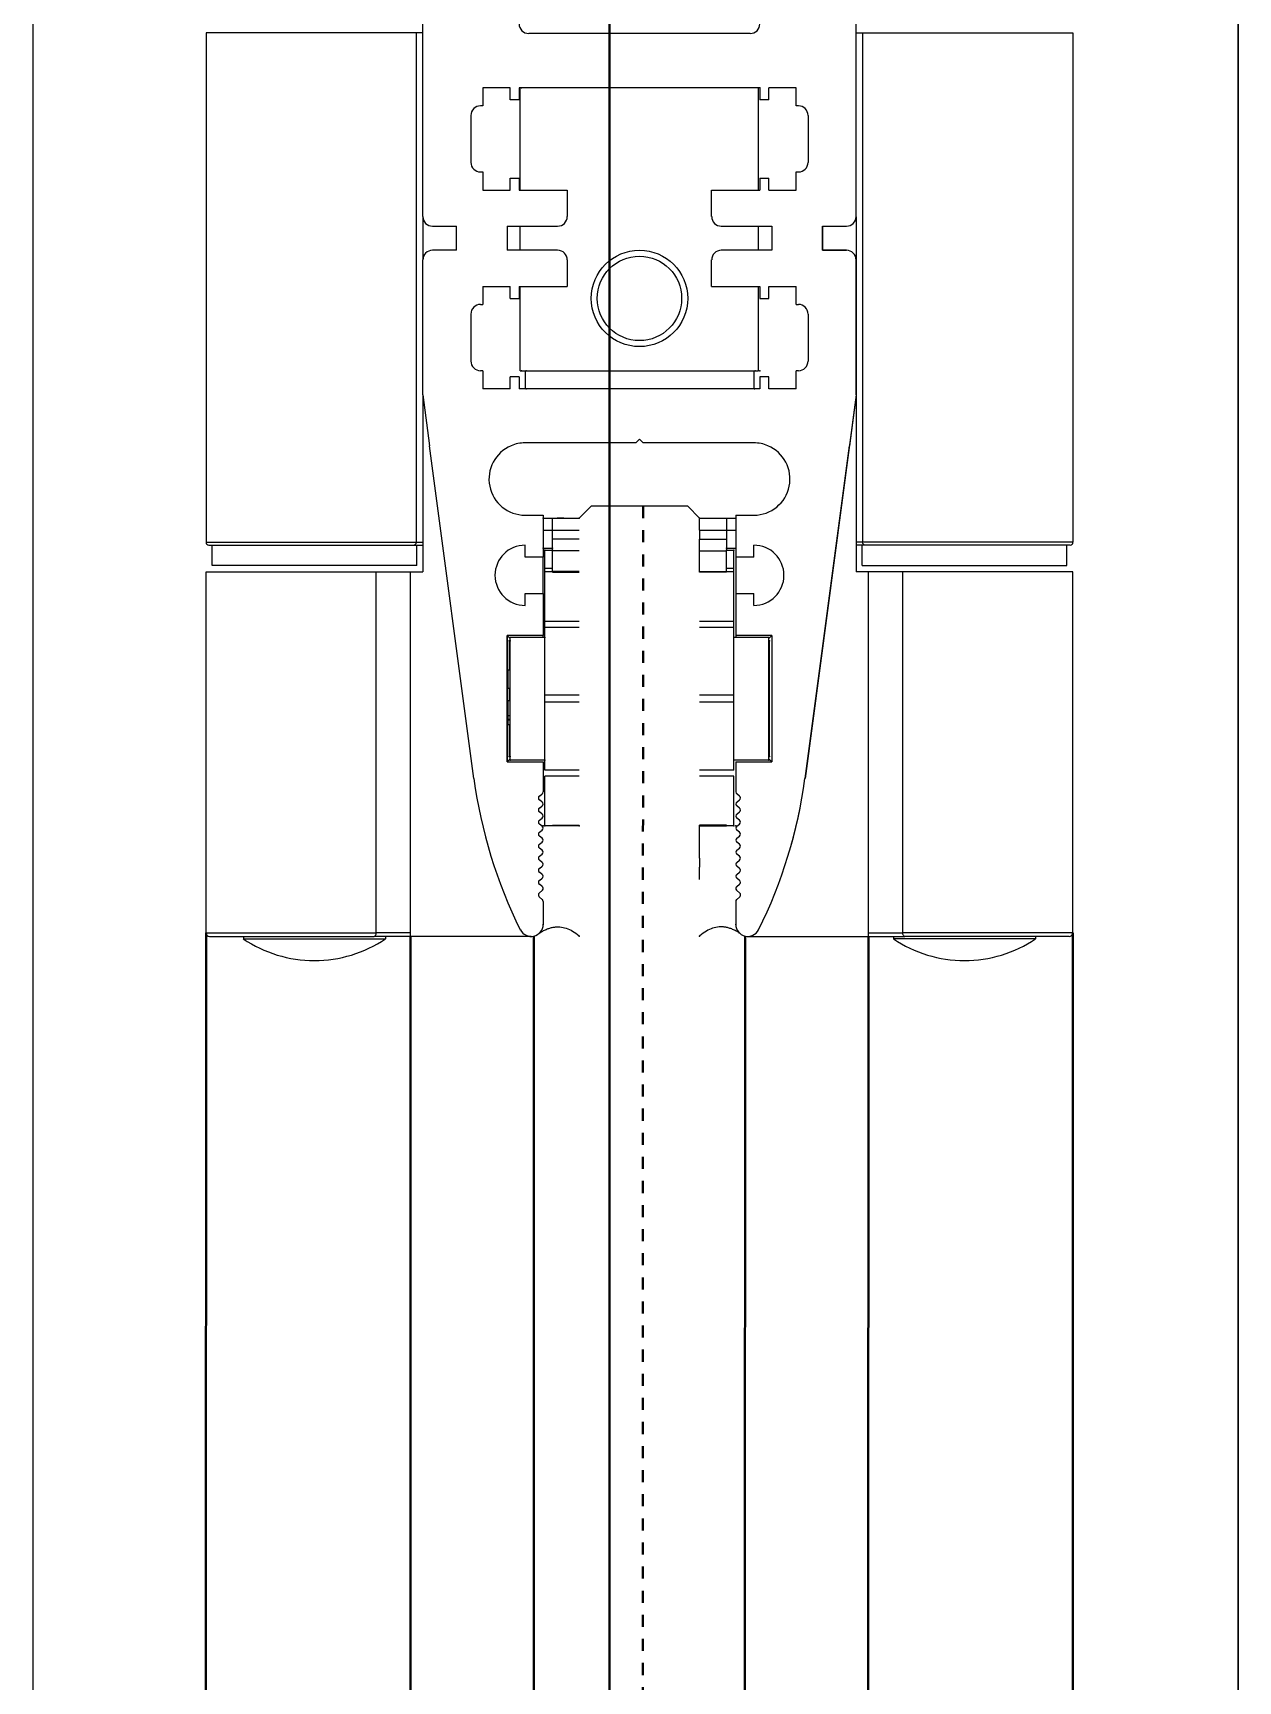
# Model space of a CAD drawing. Header units: millimetres. Extents: x 54215 to 67697, y 23496 to 56611.
# Drawn here: x 59074.1 to 59084.1, y 28706.33 to 28720.01 of the extents above; entities that cross this region are included whole.
import ezdxf

# ---------------------------------------------------------------- set-up
doc = ezdxf.new("R2010")
doc.units = ezdxf.units.MM
doc.linetypes.add('CENTER', pattern=[2, 1.25, -0.25, 0.25, -0.25])
doc.layers.add('- 0.25', color=43, linetype='Continuous', lineweight=25)
doc.layers.add('taş', color=253, linetype='Continuous', lineweight=40)
doc.layers.add('LEGNO', color=3, linetype='Continuous')

msp = doc.modelspace()

# ---------------------------------------------------------------- linework, layer by layer
at = {"layer": '- 0.25'}
for p, q in [((59074.104, 28733.215), (59074.104, 28616.379)), ((59084.104, 28733.215), (59084.104, 28616.379)), ((59084.104, 28733.215), (59084.104, 28616.379)), ((59074.104, 28730.215), (59074.104, 28616.379))]:
    msp.add_line(p, q, dxfattribs=at)
msp.add_line((59084.104, 28616.379), (59084.104, 28794.715))
at = {"layer": 'LEGNO'}
for p, q in [((59077.339, 28718.485), (59077.339, 28722.921)), ((59080.935, 28718.485), (59080.935, 28722.921)), ((59077.285, 28720.009), (59075.54, 28720.009)), ((59075.54, 28720.009), (59075.54, 28715.783)), ((59077.285, 28720.009), (59077.285, 28715.783)), ((59077.339, 28720.009), (59077.285, 28720.009)), ((59080.056, 28720.004), (59078.218, 28720.004)), ((59080.935, 28720.009), (59080.989, 28720.009)), ((59080.989, 28720.009), (59082.734, 28720.009)), ((59080.989, 28720.009), (59080.989, 28715.783)), ((59082.734, 28720.009), (59082.734, 28715.783)), ((59077.838, 28719.554), (59077.838, 28719.404)), ((59078.063, 28719.554), (59077.838, 28719.554)), ((59078.063, 28719.454), (59078.063, 28719.554)), ((59078.138, 28719.554), (59078.138, 28719.454)), ((59080.136, 28719.554), (59078.138, 28719.554)), ((59078.148, 28718.705), (59078.148, 28719.554)), ((59080.126, 28718.705), (59080.126, 28719.554)), ((59080.136, 28719.554), (59080.136, 28719.454)), ((59080.211, 28719.454), (59080.211, 28719.554)), ((59080.436, 28719.554), (59080.211, 28719.554)), ((59080.436, 28719.404), (59080.436, 28719.554)), ((59077.838, 28719.404), (59077.818, 28719.404)), ((59078.138, 28719.454), (59078.063, 28719.454)), ((59080.211, 28719.454), (59080.136, 28719.454)), ((59080.456, 28719.404), (59080.436, 28719.404)), ((59077.738, 28719.324), (59077.738, 28718.935)), ((59080.536, 28719.324), (59080.536, 28718.935)), ((59077.818, 28718.855), (59077.838, 28718.855)), ((59077.838, 28718.855), (59077.838, 28718.705)), ((59080.436, 28718.855), (59080.456, 28718.855)), ((59080.436, 28718.705), (59080.436, 28718.855)), ((59077.838, 28718.705), (59078.063, 28718.705)), ((59078.063, 28718.805), (59078.138, 28718.805)), ((59078.063, 28718.705), (59078.063, 28718.805)), ((59078.138, 28718.805), (59078.138, 28718.705)), ((59078.138, 28718.705), (59078.537, 28718.705)), ((59078.537, 28718.705), (59078.537, 28718.485)), ((59079.736, 28718.705), (59080.136, 28718.705)), ((59079.736, 28718.485), (59079.736, 28718.705)), ((59080.136, 28718.805), (59080.211, 28718.805)), ((59080.136, 28718.805), (59080.136, 28718.705)), ((59080.211, 28718.705), (59080.211, 28718.805)), ((59080.211, 28718.705), (59080.436, 28718.705)), ((59077.339, 28718.483), (59077.339, 28718.128)), ((59080.935, 28718.483), (59080.935, 28718.128)), ((59077.419, 28718.405), (59077.618, 28718.405)), ((59077.618, 28718.205), (59077.618, 28718.405)), ((59078.038, 28718.405), (59078.038, 28718.305)), ((59078.038, 28718.405), (59078.458, 28718.405)), ((59078.038, 28718.305), (59078.038, 28718.205)), ((59078.148, 28718.205), (59078.148, 28718.405)), ((59079.816, 28718.405), (59080.236, 28718.405)), ((59080.126, 28718.205), (59080.126, 28718.405)), ((59080.236, 28718.405), (59080.236, 28718.305)), ((59080.236, 28718.305), (59080.236, 28718.205)), ((59080.655, 28718.205), (59080.655, 28718.405)), ((59080.655, 28718.405), (59080.855, 28718.405)), ((59080.655, 28718.405), (59080.655, 28718.205)), ((59077.618, 28718.205), (59077.419, 28718.205)), ((59078.458, 28718.205), (59078.038, 28718.205)), ((59080.236, 28718.205), (59079.816, 28718.205)), ((59080.855, 28718.205), (59080.655, 28718.205)), ((59080.655, 28718.205), (59080.855, 28718.205)), ((59077.339, 28717.006), (59077.339, 28718.125)), ((59078.537, 28718.125), (59078.537, 28717.906)), ((59079.736, 28717.906), (59079.736, 28718.125)), ((59080.935, 28717.006), (59080.935, 28718.125)), ((59080.935, 28718.125), (59080.935, 28717.006)), ((59077.838, 28717.906), (59077.838, 28717.756)), ((59077.838, 28717.906), (59078.063, 28717.906)), ((59078.063, 28717.806), (59078.063, 28717.906)), ((59078.138, 28717.906), (59078.138, 28717.806)), ((59078.138, 28717.906), (59078.537, 28717.906)), ((59078.148, 28717.206), (59078.148, 28717.906)), ((59079.736, 28717.906), (59080.136, 28717.906)), ((59080.126, 28717.206), (59080.126, 28717.906)), ((59080.136, 28717.906), (59080.136, 28717.806)), ((59080.211, 28717.806), (59080.211, 28717.906)), ((59080.211, 28717.906), (59080.436, 28717.906)), ((59080.436, 28717.756), (59080.436, 28717.906)), ((59077.818, 28717.756), (59077.838, 28717.756)), ((59078.063, 28717.806), (59078.138, 28717.806)), ((59080.136, 28717.806), (59080.211, 28717.806)), ((59080.436, 28717.756), (59080.456, 28717.756)), ((59077.738, 28717.676), (59077.738, 28717.286)), ((59080.536, 28717.676), (59080.536, 28717.286)), ((59077.838, 28717.206), (59077.818, 28717.206)), ((59077.838, 28717.206), (59077.838, 28717.056)), ((59078.148, 28717.206), (59079.137, 28717.206)), ((59078.188, 28717.206), (59078.188, 28717.056)), ((59079.137, 28717.206), (59080.126, 28717.206)), ((59080.086, 28717.206), (59080.086, 28717.056)), ((59080.456, 28717.206), (59080.436, 28717.206)), ((59080.436, 28717.056), (59080.436, 28717.206)), ((59078.063, 28717.056), (59077.838, 28717.056)), ((59078.138, 28717.156), (59078.063, 28717.156)), ((59078.063, 28717.056), (59078.063, 28717.156)), ((59078.138, 28717.156), (59078.138, 28717.056)), ((59079.137, 28717.056), (59078.138, 28717.056)), ((59079.137, 28717.056), (59078.188, 28717.056)), ((59080.136, 28717.056), (59079.137, 28717.056)), ((59080.086, 28717.056), (59079.137, 28717.056)), ((59080.211, 28717.156), (59080.136, 28717.156)), ((59080.136, 28717.156), (59080.136, 28717.056)), ((59080.211, 28717.056), (59080.211, 28717.156)), ((59080.436, 28717.056), (59080.211, 28717.056)), ((59077.339, 28717.006), (59077.395, 28716.583)), ((59077.339, 28717.006), (59077.339, 28715.538)), ((59080.935, 28717.006), (59080.511, 28713.821)), ((59080.935, 28717.006), (59080.879, 28716.583)), ((59080.935, 28717.006), (59080.935, 28715.538)), ((59077.763, 28713.821), (59077.395, 28716.583)), ((59079.107, 28716.607), (59078.188, 28716.607)), ((59079.137, 28716.637), (59079.107, 28716.607)), ((59079.137, 28716.637), (59079.167, 28716.607)), ((59080.086, 28716.607), (59079.167, 28716.607)), ((59080.511, 28713.821), (59080.879, 28716.583)), ((59078.188, 28716.007), (59078.338, 28716.007)), ((59078.337, 28715.982), (59078.453, 28715.982)), ((59078.338, 28716.007), (59078.338, 28715.658)), ((59078.416, 28715.982), (59078.637, 28715.982)), ((59078.416, 28715.882), (59078.416, 28715.982)), ((59078.509, 28715.982), (59078.453, 28715.982)), ((59078.737, 28716.082), (59078.637, 28715.982)), ((59079.537, 28716.082), (59078.737, 28716.082)), ((59079.537, 28716.082), (59079.636, 28715.982)), ((59079.636, 28715.982), (59079.858, 28715.982)), ((59079.636, 28715.882), (59079.636, 28715.982)), ((59079.765, 28715.982), (59079.821, 28715.982)), ((59079.821, 28715.982), (59079.936, 28715.982)), ((59079.858, 28715.982), (59079.858, 28715.882)), ((59079.936, 28716.007), (59080.086, 28716.007)), ((59079.936, 28716.007), (59079.936, 28715.658)), ((59078.337, 28715.882), (59078.416, 28715.882)), ((59078.416, 28715.807), (59078.416, 28715.882)), ((59078.416, 28715.882), (59078.637, 28715.882)), ((59079.636, 28715.882), (59079.636, 28715.807)), ((59079.636, 28715.882), (59079.858, 28715.882)), ((59079.858, 28715.882), (59079.858, 28715.807)), ((59079.858, 28715.882), (59079.936, 28715.882)), ((59075.54, 28715.783), (59077.285, 28715.783)), ((59075.565, 28715.758), (59077.262, 28715.758)), ((59075.59, 28715.588), (59075.59, 28715.758)), ((59077.262, 28715.758), (59077.339, 28715.758)), ((59077.285, 28715.783), (59077.339, 28715.783)), ((59077.289, 28715.588), (59077.289, 28715.758)), ((59078.188, 28715.658), (59078.188, 28715.758)), ((59078.337, 28715.733), (59078.416, 28715.733)), ((59078.353, 28715.717), (59078.353, 28715.718)), ((59078.353, 28715.718), (59078.416, 28715.718)), ((59078.353, 28715.566), (59078.353, 28715.717)), ((59078.353, 28715.717), (59078.416, 28715.717)), ((59078.416, 28715.711), (59078.416, 28715.807)), ((59078.637, 28715.807), (59078.416, 28715.807)), ((59078.416, 28715.54), (59078.416, 28715.711)), ((59078.637, 28715.711), (59078.416, 28715.711)), ((59079.636, 28715.711), (59079.636, 28715.807)), ((59079.636, 28715.807), (59079.858, 28715.807)), ((59079.636, 28715.54), (59079.636, 28715.711)), ((59079.636, 28715.711), (59079.858, 28715.711)), ((59079.858, 28715.807), (59079.858, 28715.711)), ((59079.858, 28715.733), (59079.936, 28715.733)), ((59079.858, 28715.718), (59079.921, 28715.718)), ((59079.858, 28715.717), (59079.921, 28715.717)), ((59079.858, 28715.54), (59079.858, 28715.711)), ((59079.921, 28715.717), (59079.921, 28715.718)), ((59079.921, 28715.566), (59079.921, 28715.717)), ((59080.086, 28715.658), (59080.086, 28715.758)), ((59080.989, 28715.783), (59080.935, 28715.783)), ((59081.012, 28715.758), (59080.935, 28715.758)), ((59080.985, 28715.588), (59080.985, 28715.758)), ((59082.734, 28715.783), (59080.989, 28715.783)), ((59082.709, 28715.758), (59081.012, 28715.758)), ((59082.684, 28715.588), (59082.684, 28715.758)), ((59075.694, 28715.588), (59075.59, 28715.588)), ((59077.289, 28715.588), (59075.694, 28715.588)), ((59078.338, 28715.658), (59078.188, 28715.658)), ((59078.337, 28715.358), (59078.337, 28715.658)), ((59078.353, 28715.566), (59078.416, 28715.566)), ((59078.353, 28715.538), (59078.353, 28715.566)), ((59079.858, 28715.566), (59079.921, 28715.566)), ((59079.921, 28715.538), (59079.921, 28715.566)), ((59080.086, 28715.658), (59079.936, 28715.658)), ((59079.937, 28715.658), (59079.937, 28715.358)), ((59080.985, 28715.588), (59082.58, 28715.588)), ((59082.58, 28715.588), (59082.684, 28715.588)), ((59075.54, 28715.538), (59076.952, 28715.538)), ((59075.54, 28712.541), (59075.54, 28715.538)), ((59076.952, 28715.538), (59077.237, 28715.538)), ((59076.952, 28712.541), (59076.952, 28715.538)), ((59077.237, 28715.538), (59077.339, 28715.538)), ((59077.237, 28712.541), (59077.237, 28715.538)), ((59078.416, 28715.538), (59078.353, 28715.538)), ((59078.353, 28715.125), (59078.353, 28715.538)), ((59078.416, 28715.533), (59078.416, 28715.54)), ((59078.637, 28715.54), (59078.416, 28715.54)), ((59078.416, 28715.533), (59078.637, 28715.533)), ((59079.636, 28715.533), (59079.636, 28715.54)), ((59079.636, 28715.54), (59079.858, 28715.54)), ((59079.858, 28715.533), (59079.636, 28715.533)), ((59079.858, 28715.54), (59079.858, 28715.533)), ((59079.921, 28715.538), (59079.858, 28715.538)), ((59079.921, 28715.125), (59079.921, 28715.538)), ((59081.037, 28715.538), (59080.935, 28715.538)), ((59081.322, 28715.538), (59081.037, 28715.538)), ((59081.037, 28712.541), (59081.037, 28715.538)), ((59082.734, 28715.538), (59081.322, 28715.538)), ((59081.322, 28712.541), (59081.322, 28715.538)), ((59082.734, 28712.541), (59082.734, 28715.538)), ((59078.188, 28715.358), (59078.338, 28715.358)), ((59078.188, 28715.258), (59078.188, 28715.358)), ((59078.338, 28715.358), (59078.338, 28715.008)), ((59079.936, 28715.358), (59080.086, 28715.358)), ((59079.936, 28715.358), (59079.936, 28715.008)), ((59080.086, 28715.258), (59080.086, 28715.358)), ((59078.038, 28715.008), (59078.038, 28713.959)), ((59078.338, 28715.008), (59078.038, 28715.008)), ((59078.063, 28714.983), (59078.038, 28715.008)), ((59078.038, 28713.959), (59078.038, 28715.008)), ((59078.337, 28714.993), (59078.337, 28715.008)), ((59078.637, 28715.125), (59078.353, 28715.125)), ((59078.353, 28715.076), (59078.353, 28715.125)), ((59078.637, 28715.076), (59078.353, 28715.076)), ((59078.353, 28714.512), (59078.353, 28715.076)), ((59079.921, 28715.125), (59079.636, 28715.125)), ((59079.921, 28715.076), (59079.636, 28715.076)), ((59079.921, 28715.076), (59079.921, 28715.125)), ((59079.921, 28714.512), (59079.921, 28715.076)), ((59080.236, 28715.008), (59079.936, 28715.008)), ((59079.937, 28715.008), (59079.937, 28714.993)), ((59080.211, 28714.983), (59080.236, 28715.008)), ((59080.236, 28715.008), (59080.236, 28713.959)), ((59078.057, 28714.963), (59078.057, 28714.734)), ((59078.063, 28714.963), (59078.057, 28714.963)), ((59078.353, 28714.993), (59078.063, 28714.993)), ((59078.063, 28714.484), (59078.063, 28714.993)), ((59080.211, 28714.993), (59079.921, 28714.993)), ((59080.211, 28714.484), (59080.211, 28714.993)), ((59080.217, 28714.963), (59080.211, 28714.963)), ((59080.217, 28714.734), (59080.217, 28714.963)), ((59078.057, 28714.784), (59078.056, 28714.784)), ((59078.056, 28714.784), (59078.057, 28714.784)), ((59078.057, 28714.734), (59078.057, 28714.72)), ((59078.057, 28714.734), (59078.063, 28714.734)), ((59080.217, 28714.734), (59080.211, 28714.734)), ((59080.217, 28714.784), (59080.217, 28714.784)), ((59080.217, 28714.784), (59080.217, 28714.784)), ((59080.217, 28714.234), (59080.217, 28714.734)), ((59078.048, 28714.57), (59078.048, 28714.72)), ((59078.063, 28714.72), (59078.048, 28714.72)), ((59078.063, 28714.57), (59078.048, 28714.57)), ((59078.048, 28714.343), (59078.048, 28714.466)), ((59078.063, 28714.466), (59078.048, 28714.466)), ((59078.057, 28714.57), (59078.057, 28714.466)), ((59078.063, 28713.974), (59078.063, 28714.484)), ((59078.637, 28714.512), (59078.353, 28714.512)), ((59078.353, 28714.484), (59078.353, 28714.512)), ((59078.353, 28714.455), (59078.353, 28714.484)), ((59078.637, 28714.455), (59078.353, 28714.455)), ((59078.353, 28713.892), (59078.353, 28714.455)), ((59079.921, 28714.512), (59079.636, 28714.512)), ((59079.921, 28714.455), (59079.636, 28714.455)), ((59079.921, 28714.484), (59079.921, 28714.512)), ((59079.921, 28714.455), (59079.921, 28714.484)), ((59079.921, 28713.892), (59079.921, 28714.455)), ((59080.211, 28713.974), (59080.211, 28714.484)), ((59078.063, 28714.343), (59078.048, 28714.343)), ((59078.048, 28714.311), (59078.048, 28714.343)), ((59078.048, 28714.308), (59078.048, 28714.311)), ((59078.063, 28714.311), (59078.048, 28714.311)), ((59078.048, 28714.307), (59078.048, 28714.308)), ((59078.063, 28714.308), (59078.048, 28714.308)), ((59078.063, 28714.307), (59078.048, 28714.307)), ((59078.048, 28714.266), (59078.048, 28714.307)), ((59078.063, 28714.266), (59078.048, 28714.266)), ((59078.057, 28714.184), (59078.056, 28714.184)), ((59078.056, 28714.184), (59078.057, 28714.184)), ((59078.057, 28714.266), (59078.057, 28714.234)), ((59078.057, 28714.234), (59078.057, 28714.004)), ((59078.057, 28714.234), (59078.063, 28714.234)), ((59080.217, 28714.234), (59080.211, 28714.234)), ((59080.217, 28714.004), (59080.217, 28714.234)), ((59080.217, 28714.184), (59080.217, 28714.184)), ((59080.217, 28714.184), (59080.217, 28714.184)), ((59078.063, 28713.984), (59078.038, 28713.959)), ((59078.038, 28713.959), (59078.338, 28713.959)), ((59078.038, 28713.959), (59078.337, 28713.959)), ((59078.057, 28714.004), (59078.063, 28714.004)), ((59078.353, 28713.974), (59078.063, 28713.974)), ((59078.338, 28713.959), (59078.338, 28713.71)), ((59080.211, 28713.974), (59079.921, 28713.974)), ((59079.936, 28713.959), (59080.236, 28713.959)), ((59079.936, 28713.959), (59079.936, 28713.71)), ((59079.937, 28713.959), (59080.236, 28713.959)), ((59080.211, 28714.004), (59080.217, 28714.004)), ((59080.211, 28713.984), (59080.236, 28713.959)), ((59078.637, 28713.892), (59078.353, 28713.892)), ((59078.637, 28713.842), (59078.353, 28713.842)), ((59078.353, 28713.43), (59078.353, 28713.842)), ((59079.921, 28713.892), (59079.636, 28713.892)), ((59079.921, 28713.842), (59079.636, 28713.842)), ((59079.921, 28713.43), (59079.921, 28713.842)), ((59078.306, 28713.676), (59078.33, 28713.694)), ((59078.33, 28713.626), (59078.306, 28713.644)), ((59079.968, 28713.676), (59079.944, 28713.694)), ((59079.944, 28713.626), (59079.968, 28713.644)), ((59078.306, 28713.576), (59078.33, 28713.594)), ((59078.33, 28713.526), (59078.306, 28713.544)), ((59079.968, 28713.576), (59079.944, 28713.594)), ((59079.944, 28713.526), (59079.968, 28713.544)), ((59078.306, 28713.476), (59078.33, 28713.494)), ((59078.33, 28713.426), (59078.306, 28713.444)), ((59078.306, 28713.376), (59078.33, 28713.394)), ((59078.416, 28713.43), (59078.353, 28713.43)), ((59078.416, 28713.428), (59078.416, 28713.435)), ((59078.416, 28713.435), (59078.637, 28713.435)), ((59078.637, 28713.428), (59078.416, 28713.428)), ((59079.636, 28713.428), (59079.636, 28713.435)), ((59079.858, 28713.435), (59079.636, 28713.435)), ((59079.636, 28713.257), (59079.636, 28713.428)), ((59079.636, 28713.428), (59079.858, 28713.428)), ((59079.858, 28713.435), (59079.858, 28713.428)), ((59079.921, 28713.43), (59079.858, 28713.43)), ((59079.968, 28713.476), (59079.944, 28713.494)), ((59079.944, 28713.426), (59079.968, 28713.444)), ((59079.968, 28713.376), (59079.944, 28713.394)), ((59078.33, 28713.326), (59078.306, 28713.344)), ((59078.306, 28713.276), (59078.33, 28713.294)), ((59078.33, 28713.226), (59078.306, 28713.244)), ((59079.636, 28713.16), (59079.636, 28713.257)), ((59079.944, 28713.326), (59079.968, 28713.344)), ((59079.968, 28713.276), (59079.944, 28713.294)), ((59079.944, 28713.226), (59079.968, 28713.244)), ((59078.306, 28713.176), (59078.33, 28713.194)), ((59078.33, 28713.126), (59078.306, 28713.144)), ((59078.306, 28713.076), (59078.33, 28713.094)), ((59079.636, 28713.16), (59079.636, 28713.085)), ((59079.968, 28713.176), (59079.944, 28713.194)), ((59079.944, 28713.126), (59079.968, 28713.144)), ((59079.968, 28713.076), (59079.944, 28713.094)), ((59078.33, 28713.026), (59078.306, 28713.044)), ((59078.306, 28712.976), (59078.33, 28712.994)), ((59079.636, 28712.985), (59079.636, 28713.085)), ((59079.944, 28713.026), (59079.968, 28713.044)), ((59079.968, 28712.976), (59079.944, 28712.994)), ((59078.304, 28712.871), (59078.331, 28712.896)), ((59078.331, 28712.816), (59078.304, 28712.841)), ((59078.33, 28712.926), (59078.306, 28712.944)), ((59079.97, 28712.871), (59079.943, 28712.896)), ((59079.943, 28712.816), (59079.97, 28712.841)), ((59079.944, 28712.926), (59079.968, 28712.944)), ((59078.338, 28712.802), (59078.338, 28712.611)), ((59079.936, 28712.802), (59079.936, 28712.611)), ((59075.54, 28712.541), (59076.952, 28712.541)), ((59077.237, 28712.541), (59076.952, 28712.541)), ((59077.237, 28712.511), (59077.237, 28712.541)), ((59081.037, 28712.541), (59081.322, 28712.541)), ((59081.037, 28712.511), (59081.037, 28712.541)), ((59082.734, 28712.541), (59081.322, 28712.541)), ((59075.57, 28712.511), (59076.935, 28712.511)), ((59075.85, 28712.511), (59075.85, 28712.491)), ((59075.85, 28712.491), (59077.029, 28712.491)), ((59077.237, 28712.511), (59076.935, 28712.511)), ((59077.029, 28712.511), (59077.029, 28712.491)), ((59078.238, 28712.511), (59077.237, 28712.511)), ((59080.036, 28712.511), (59081.037, 28712.511)), ((59081.037, 28712.511), (59081.339, 28712.511)), ((59081.245, 28712.511), (59081.245, 28712.491)), ((59082.424, 28712.491), (59081.245, 28712.491)), ((59082.704, 28712.511), (59081.339, 28712.511)), ((59082.424, 28712.511), (59082.424, 28712.491))]:
    msp.add_line(p, q, dxfattribs=at)
for points in [[(59078.31, 28712.542), (59078.318, 28712.547), (59078.326, 28712.551), (59078.334, 28712.556), (59078.341, 28712.56), (59078.349, 28712.563), (59078.356, 28712.567), (59078.363, 28712.57), (59078.371, 28712.573), (59078.378, 28712.576), (59078.385, 28712.578), (59078.392, 28712.58), (59078.399, 28712.582), (59078.406, 28712.584), (59078.413, 28712.585), (59078.42, 28712.587), (59078.427, 28712.588), (59078.434, 28712.589), (59078.441, 28712.59), (59078.447, 28712.59), (59078.454, 28712.59), (59078.461, 28712.59), (59078.467, 28712.59), (59078.477, 28712.59), (59078.49, 28712.588), (59078.503, 28712.586), (59078.516, 28712.583), (59078.529, 28712.579), (59078.542, 28712.575), (59078.555, 28712.569), (59078.569, 28712.563), (59078.582, 28712.555), (59078.595, 28712.547), (59078.608, 28712.538), (59078.622, 28712.527), (59078.636, 28712.516), (59078.637, 28712.514)], [(59079.963, 28712.542), (59079.955, 28712.547), (59079.948, 28712.551), (59079.94, 28712.556), (59079.932, 28712.56), (59079.925, 28712.563), (59079.918, 28712.567), (59079.91, 28712.57), (59079.903, 28712.573), (59079.896, 28712.576), (59079.888, 28712.578), (59079.881, 28712.58), (59079.874, 28712.582), (59079.867, 28712.584), (59079.86, 28712.585), (59079.854, 28712.587), (59079.847, 28712.588), (59079.84, 28712.589), (59079.833, 28712.59), (59079.826, 28712.59), (59079.82, 28712.59), (59079.813, 28712.59), (59079.806, 28712.59), (59079.797, 28712.59), (59079.784, 28712.588), (59079.77, 28712.586), (59079.757, 28712.583), (59079.744, 28712.579), (59079.731, 28712.575), (59079.718, 28712.569), (59079.705, 28712.563), (59079.692, 28712.555), (59079.679, 28712.547), (59079.665, 28712.538), (59079.652, 28712.527), (59079.638, 28712.516), (59079.636, 28712.514)]]:
    msp.add_lwpolyline(points, dxfattribs=at)
for radius in [0.4, 0.35]:
    msp.add_circle((59079.137, 28717.806), radius, dxfattribs=at)
for centre, radius, start, end in [((59078.218, 28720.084), 0.0799, 180, 270), ((59080.056, 28720.084), 0.0799, 270, 0), ((59077.818, 28719.324), 0.0799, 90, 180), ((59080.456, 28719.324), 0.0799, 0, 90), ((59077.818, 28718.935), 0.0799, 180, 270), ((59080.456, 28718.935), 0.0799, 270, 0), ((59077.419, 28718.485), 0.0799, 180, 270), ((59078.458, 28718.485), 0.0799, 270, 0), ((59079.816, 28718.485), 0.0799, 180, 270), ((59080.855, 28718.485), 0.0799, 270, 0), ((59077.419, 28718.125), 0.0799, 90, 180), ((59078.458, 28718.125), 0.0799, 0, 90), ((59079.816, 28718.125), 0.0799, 90, 180), ((59080.855, 28718.125), 0.0799, 0, 90), ((59080.855, 28718.125), 0.0799, 0, 90), ((59077.818, 28717.676), 0.0799, 90, 180), ((59080.456, 28717.676), 0.0799, 0, 90), ((59077.818, 28717.286), 0.0799, 180, 270), ((59080.456, 28717.286), 0.0799, 270, 0), ((59078.188, 28716.307), 0.3, 112.9243, 270), ((59078.188, 28716.307), 0.3, 90, 112.9243), ((59080.086, 28716.307), 0.3, 67.0757, 90), ((59080.086, 28716.307), 0.3, 270, 67.0757), ((59075.565, 28715.783), 0.025, 181.8, 268.2), ((59078.188, 28715.508), 0.25, 90, 270), ((59080.086, 28715.508), 0.25, 270, 90), ((59082.709, 28715.783), 0.025, 271.8, 358.2), ((59081.724, 28714.35), 3.996, 187.5946, 206.509), ((59076.549, 28714.35), 3.996, 333.491, 352.4054), ((59076.549, 28714.349), 3.996, 333.5028, 352.4065), ((59078.318, 28713.66), 0.02, 126.8699, 233.1301), ((59078.318, 28713.71), 0.02, 306.8699, 0), ((59079.956, 28713.71), 0.02, 180, 233.1301), ((59079.956, 28713.66), 0.02, 306.8699, 53.1301), ((59078.318, 28713.56), 0.02, 126.8699, 233.1301), ((59078.318, 28713.61), 0.02, 306.8699, 53.1301), ((59078.318, 28713.51), 0.02, 306.8699, 53.1301), ((59079.956, 28713.61), 0.02, 126.8699, 233.1301), ((59079.956, 28713.51), 0.02, 126.8699, 233.1301), ((59079.956, 28713.56), 0.02, 306.8699, 53.1301), ((59078.318, 28713.46), 0.02, 126.8699, 233.1301), ((59078.318, 28713.36), 0.02, 126.8699, 233.1301), ((59078.318, 28713.41), 0.02, 306.8699, 53.1301), ((59079.956, 28713.41), 0.02, 126.8699, 233.1301), ((59079.956, 28713.46), 0.02, 306.8699, 53.1301), ((59079.956, 28713.36), 0.02, 306.8699, 53.1301), ((59078.318, 28713.26), 0.02, 126.8699, 233.1301), ((59078.318, 28713.31), 0.02, 306.8699, 53.1301), ((59078.318, 28713.21), 0.02, 306.8699, 53.1301), ((59079.956, 28713.31), 0.02, 126.8699, 233.1301), ((59079.956, 28713.21), 0.02, 126.8699, 233.1301), ((59079.956, 28713.26), 0.02, 306.8699, 53.1301), ((59078.318, 28713.16), 0.02, 126.8699, 233.1301), ((59078.318, 28713.11), 0.02, 306.8699, 53.1301), ((59079.956, 28713.11), 0.02, 126.8699, 233.1301), ((59079.956, 28713.16), 0.02, 306.8699, 53.1301), ((59078.318, 28713.06), 0.02, 126.8699, 233.1301), ((59078.318, 28712.96), 0.02, 126.8699, 233.1301), ((59078.318, 28713.01), 0.02, 306.8699, 53.1301), ((59079.956, 28713.01), 0.02, 126.8699, 233.1301), ((59079.956, 28713.06), 0.02, 306.8699, 53.1301), ((59079.956, 28712.96), 0.02, 306.8699, 53.1301), ((59078.318, 28712.856), 0.02, 132.6502, 227.3498), ((59078.318, 28712.91), 0.02, 312.6502, 53.1301), ((59078.318, 28712.802), 0.02, 0, 47.3498), ((59079.956, 28712.91), 0.02, 126.8699, 227.3498), ((59079.956, 28712.802), 0.02, 132.6502, 180), ((59079.956, 28712.856), 0.02, 312.6502, 47.3498), ((59075.57, 28712.541), 0.0301, 182.1227, 269.7023), ((59078.238, 28712.611), 0.0999, 206.509, 0), ((59080.036, 28712.611), 0.0999, 180, 333.491), ((59082.703, 28712.541), 0.0301, 270.2977, 357.8773), ((59076.439, 28713.367), 1.056, 236.0677, 270), ((59076.439, 28713.367), 1.056, 270, 303.9323), ((59081.834, 28713.367), 1.056, 236.0677, 270), ((59081.834, 28713.367), 1.056, 270, 303.9323)]:
    msp.add_arc(centre, radius, start, end, dxfattribs=at)
for centre, major_axis, ratio in [((59077.262, 28715.783), (0, 0.025), 0.940683), ((59076.935, 28712.541), (0, 0.03), 0.570311)]:
    msp.add_ellipse(centre, major_axis=major_axis, ratio=ratio, start_param=3.141593, end_param=4.712389, dxfattribs=at)
at = {"layer": 'LEGNO', "extrusion": (0, 0, -1)}
for centre, major_axis, ratio in [((59081.012, 28715.783), (0, 0.025), 0.940683), ((59081.339, 28712.541), (0, 0.03), 0.570311)]:
    msp.add_ellipse(centre, major_axis=major_axis, ratio=ratio, start_param=3.141593, end_param=4.712389, dxfattribs=at)
at = {"layer": 'LEGNO'}
for p in [(59078.158, 28719.554), (59080.136, 28719.554), (59078.158, 28717.206), (59078.198, 28717.206), (59080.096, 28717.206), (59080.136, 28717.206), (59078.198, 28717.056), (59080.091, 28717.056), (59078.337, 28715.982), (59078.637, 28715.982), (59079.636, 28715.982), (59079.937, 28715.982), (59078.338, 28715.733), (59078.353, 28715.718), (59078.416, 28715.733), (59078.416, 28715.718), (59079.858, 28715.733), (59079.858, 28715.718), (59079.921, 28715.718), (59079.936, 28715.733), (59078.057, 28714.963), (59078.063, 28714.993), (59078.063, 28714.963), (59078.353, 28714.993), (59079.921, 28714.993), (59080.211, 28714.993), (59080.211, 28714.963), (59080.217, 28714.963), (59078.057, 28714.004), (59078.063, 28714.004), (59078.063, 28713.974), (59078.353, 28713.974), (59079.921, 28713.974), (59080.211, 28714.004), (59080.211, 28713.974), (59080.217, 28714.004), (59078.338, 28713.428), (59078.353, 28713.43), (59078.637, 28713.428), (59079.636, 28713.428), (59079.636, 28713.428), (59079.921, 28713.43), (59079.936, 28713.428), (59078.31, 28712.542), (59078.338, 28712.611), (59079.936, 28712.611), (59079.936, 28712.611), (59079.963, 28712.542), (59078.637, 28712.514), (59079.636, 28712.514)]:
    msp.add_point(p, dxfattribs=at)
at = {"layer": 'taş', "color": 7}
msp.add_line((59078.887, 28624.287), (59078.887, 28735.397), dxfattribs=at)
at = {"layer": 'taş', "color": 7, "linetype": 'CENTER', "ltscale": 0.062}
msp.add_line((59079.167, 28716.082), (59079.137, 28612.579), dxfattribs=at)
at = {"layer": 'taş'}
for p, q in [((59075.54, 28712.54), (59075.535, 28627.828)), ((59082.739, 28627.829), (59082.734, 28712.54)), ((59077.237, 28712.511), (59077.237, 28627.858)), ((59078.261, 28712.513), (59078.256, 28627.856)), ((59080.013, 28712.513), (59080.008, 28627.856)), ((59081.037, 28712.511), (59081.022, 28627.858))]:
    msp.add_line(p, q, dxfattribs=at)

doc.saveas('drawing.dxf')
